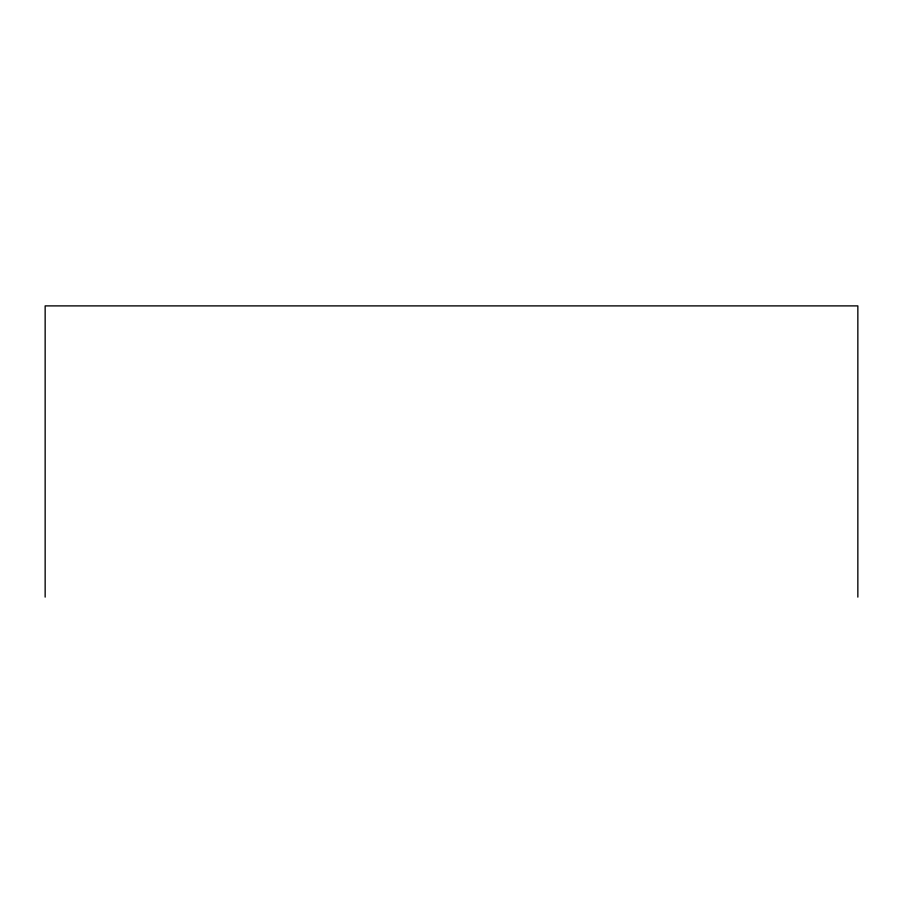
<?xml version="1.0" encoding="UTF-8"?>
<svg xmlns="http://www.w3.org/2000/svg" width="903" height="903" viewBox="0 0 903 903"><rect width="100%" height="100%" fill="white"/><g stroke="black" fill="none" stroke-linecap="round" stroke-linejoin="round"><path stroke-width="1.35" d="M857.85 597.109L857.85 305.891L45.15 305.891L45.15 597.109"/></g></svg>
